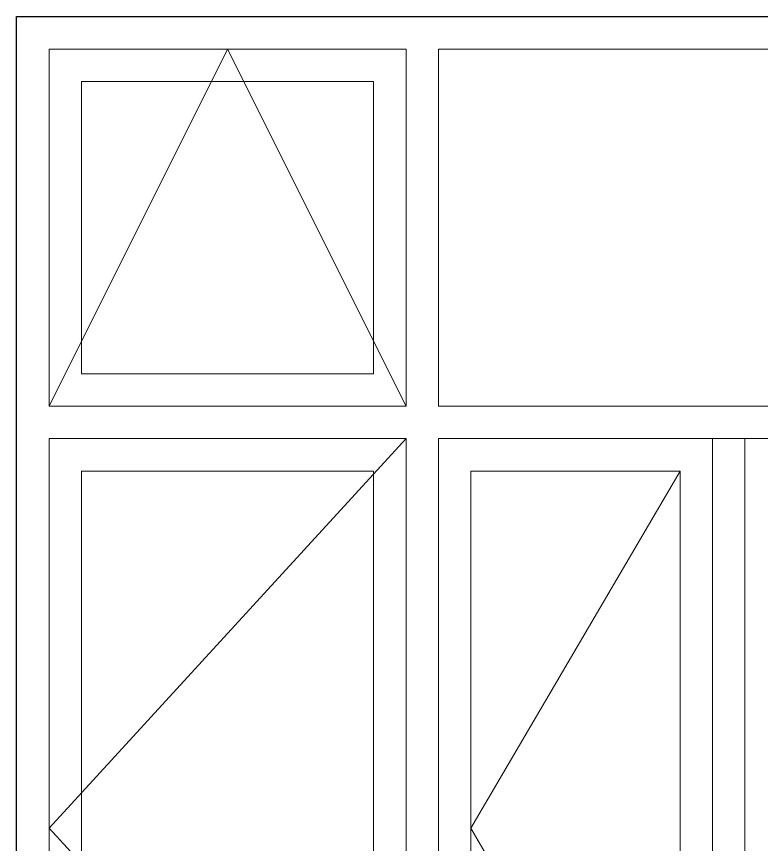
# Model space of a CAD drawing. Header units: millimetres. Extents: x 164760 to 3716174, y -1766400 to 11969.
# Drawn here: x 3660438 to 3661815, y -1607951 to -1606421 of the extents above; entities that cross this region are included whole.
import ezdxf

# ---------------------------------------------------------------- set-up
doc = ezdxf.new("R2010")
doc.units = ezdxf.units.MM
doc.header["$LTSCALE"] = 1000
doc.layers.get('0').update_dxf_attribs({"color": 253, "linetype": 'CONTINUOUS'})
doc.layers.add('WINDOW', color=253, linetype='CONTINUOUS', lineweight=0)

msp = doc.modelspace()

# ---------------------------------------------------------------- linework, layer by layer
msp.add_lwpolyline([(3660438.3, -1606421.4), (3663638.3, -1606421.4), (3663638.3, -1609421.4), (3660438.3, -1609421.4)], close=True)
at = {"layer": 'WINDOW'}
for p, q in [((3661218.3, -1606481.4), (3661218.3, -1607141.4)), ((3662858.3, -1607141.4), (3661218.3, -1607141.4)), ((3661158.3, -1607201.4), (3660498.3, -1607201.4)), ((3661158.3, -1607201.4), (3661158.3, -1608641.4)), ((3661218.3, -1607201.4), (3661218.3, -1608641.4)), ((3662858.3, -1607201.4), (3661218.3, -1607201.4)), ((3661664.9, -1607261.4), (3661278.3, -1607921.4)), ((3661278.3, -1607921.4), (3661664.9, -1608581.4))]:
    msp.add_line(p, q, dxfattribs=at)
for points in [[(3660498.3, -1607141.4), (3661158.3, -1607141.4), (3661158.3, -1606481.4), (3660498.3, -1606481.4)], [(3660558.3, -1607081.4), (3661098.3, -1607081.4), (3661098.3, -1606541.4), (3660558.3, -1606541.4)], [(3661724.9, -1608641.4), (3661784.9, -1608641.4), (3661784.9, -1607201.4), (3661724.9, -1607201.4)], [(3660558.3, -1607261.4), (3661098.3, -1607261.4), (3661098.3, -1608581.4), (3660558.3, -1608581.4)], [(3661664.9, -1607261.4), (3661278.3, -1607261.4), (3661278.3, -1608581.4), (3661664.9, -1608581.4)]]:
    msp.add_lwpolyline(points, close=True, dxfattribs=at)
for points in [[(3660498.3, -1607141.4), (3660828.3, -1606481.4), (3661158.3, -1607141.4)], [(3661218.3, -1606481.4), (3662858.3, -1606481.4)], [(3660498.3, -1608641.4), (3660498.3, -1607201.4)], [(3661158.3, -1607201.4), (3660498.3, -1607921.4), (3661158.3, -1608641.4)]]:
    msp.add_lwpolyline(points, dxfattribs=at)

doc.saveas('drawing.dxf')
